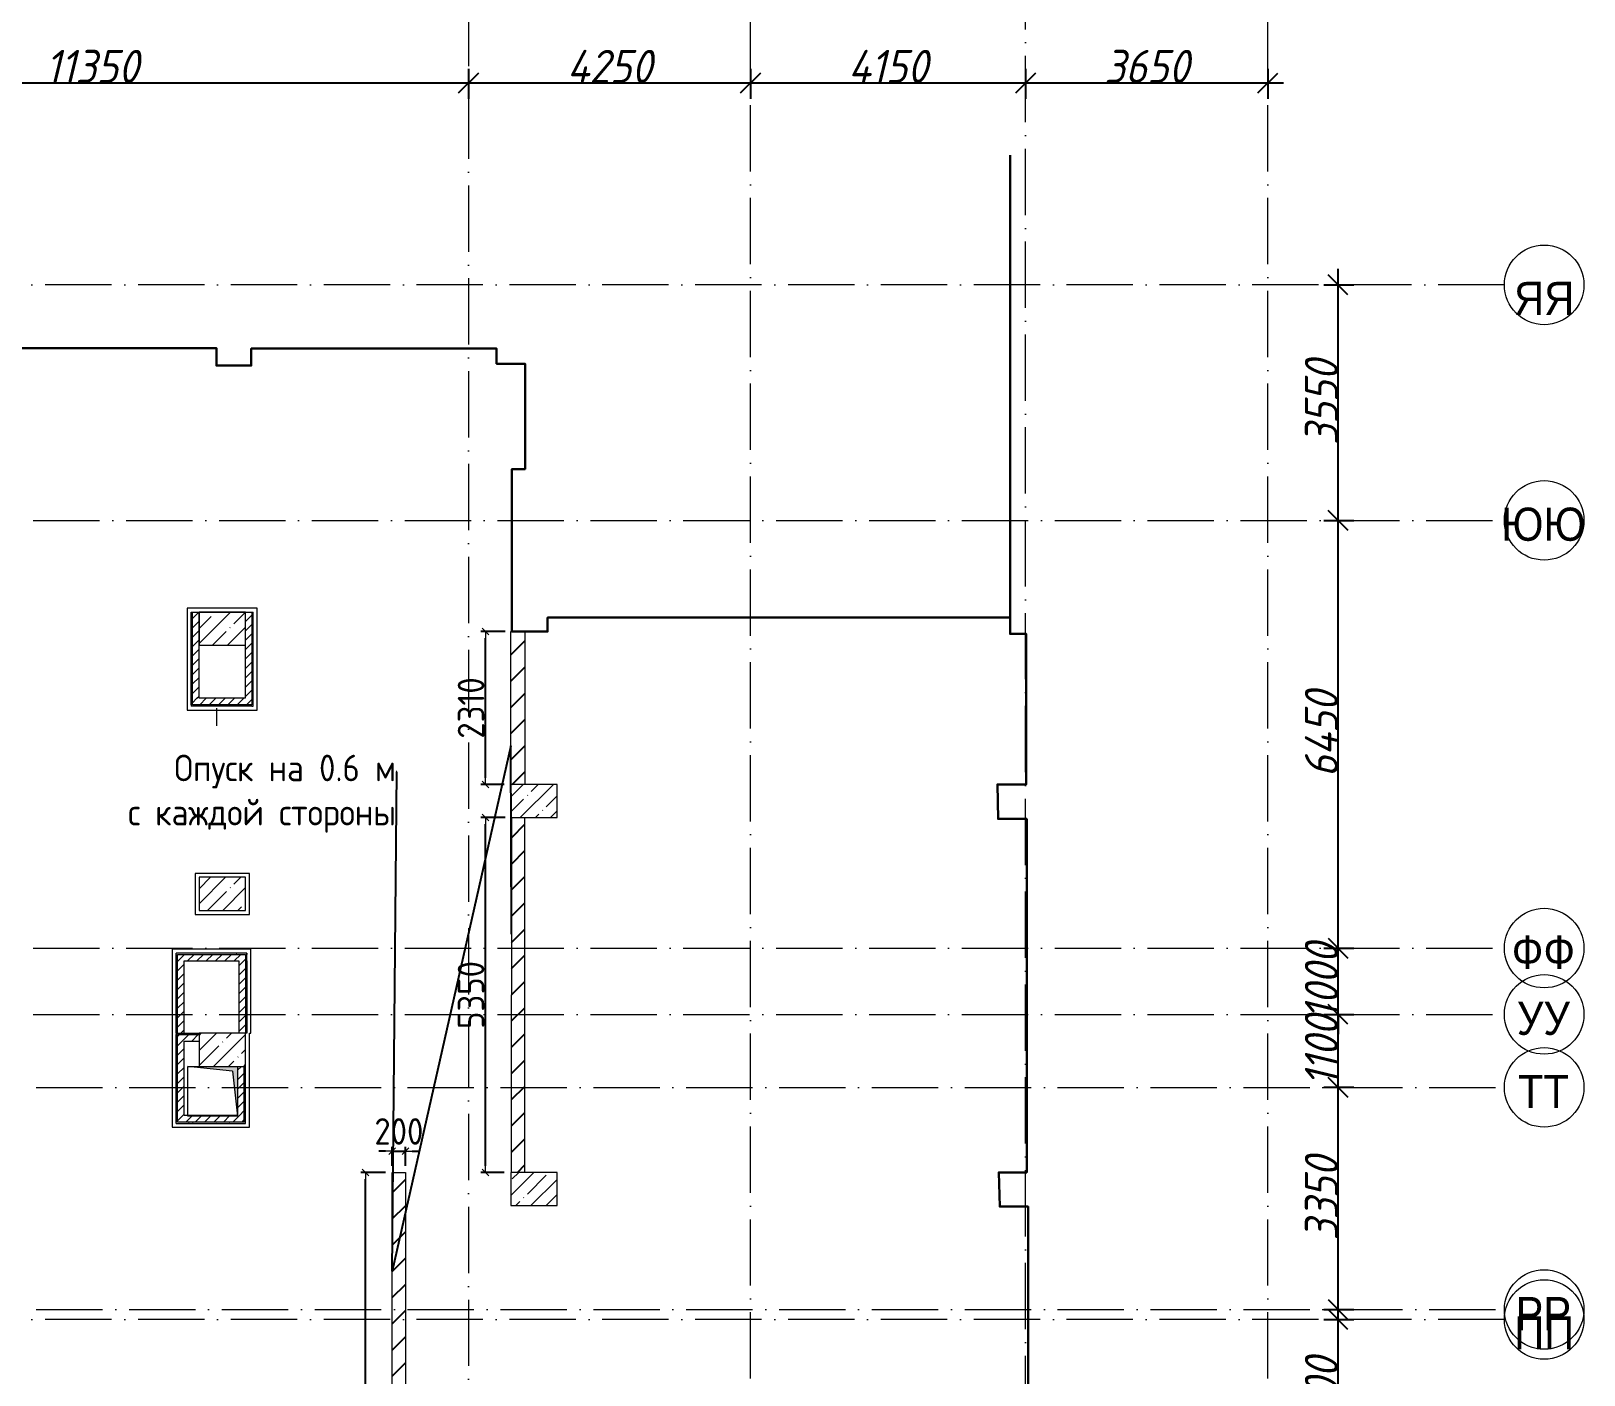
# Model space of a CAD drawing. Header units: millimetres. Extents: x 209 to 1046824, y -248937 to 510758.
# Drawn here: x 94853 to 118267, y -35607 to -15343 of the extents above; entities that cross this region are included whole.
import ezdxf
from ezdxf import colors
from ezdxf.entities.mleader import LeaderData, LeaderLine
from ezdxf.math import Vec2, Vec3

# ---------------------------------------------------------------- set-up
doc = ezdxf.new("R2010")
doc.units = ezdxf.units.MM
doc.linetypes.add('50_200_ШТРИХ_1Т_ш5_п1_п1_', pattern=[1400, 1000, -200, 0, -200])
for name, color, linetype, lineweight in [('A-ANNO-DIMS', 7, 'Continuous', 9), ('A-WALL', 7, 'Continuous', 5), ('A-WALL-FNSH-1', 7, 'Continuous', 5), ('A-WALL-IDEN', 7, 'Continuous', 9), ('I-WALL', 7, 'Continuous', 5), ('S-COLS', 7, 'Continuous', 9), ('S-COLS-1', 7, 'Continuous', 5), ('Размеры', 7, 'Continuous', 15)]:
    doc.layers.add(name, color=color, linetype=linetype, lineweight=lineweight)
for name, color, linetype, lineweight, true_color in [('I-WALL-15', 7, 'Continuous', 5, 0x787878), ('M-EQPM-1', 7, 'Continuous', 9, 0xaaaaaa), ('M-EQPM-2', 7, 'Continuous', 9, 0xe2e2e2), ('Оси-1', 7, 'Continuous', 20, 0xaaaaaa), ('Оси-2', 7, 'Continuous', 9, 0xaaaaaa), ('Оси-3', 7, '50_200_ШТРИХ_1Т_ш5_п1_п1_', 9, 0xaaaaaa)]:
    doc.layers.add(name, color=color, linetype=linetype, lineweight=lineweight, true_color=true_color)
doc.styles.add('Arial', font='arial.ttf', dxfattribs={"width": 0.9, "height": 500})
doc.styles.add('ISOCPEUR_I_1', font='isocpeui.ttf', dxfattribs={"width": 0.9, "height": 500})
doc.styles.add('СПДС', font='isocpeur.ttf', dxfattribs={"width": 0.9})
doc.dimstyles.new('ISO-2_5_0_9К_БОЛЬШОЙ', dxfattribs={"dimscale": 304.8, "dimtxt": 497.990588, "dimasz": 0.984252, "dimexe": 0.787402, "dimexo": 0, "dimgap": 0, "dimtad": 1, "dimdec": 0, "dimzin": 0, "dimdsep": 46, "dimtxsty": 'ISOCPEUR_I_1', "dimblk1": 'OBLIQUE', "dimblk2": 'OBLIQUE', "dimsah": 1, "dimcen": 0.09, "dimdle": 0.787402, "dimazin": 0, "dimtfac": 1, "dimtdec": 4, "dimtix": 1, "dimtmove": 0, "dimatfit": 3, "dimfxl": 1, "dimtvp": 1, "dimtolj": 1, "dimtzin": 0, "dimarcsym": 2})
doc.dimstyles.new('Размера А3', dxfattribs={"dimtxt": 200, "dimasz": 100, "dimexe": 70, "dimexo": 100, "dimgap": 20, "dimtad": 1, "dimdec": 0, "dimrnd": 10, "dimzin": 0, "dimdsep": 46, "dimtxsty": 'СПДС', "dimblk": 'ARROWHEAD_6', "dimcen": 1, "dimclrd": 256, "dimclre": 256, "dimclrt": 256, "dimazin": 0, "dimtfac": 1, "dimtdec": 0, "dimtmove": 2, "dimatfit": 3, "dimfxl": 1, "dimtolj": 1, "dimtzin": 0, "dimarcsym": 0})
pattern_1 = [(0, (8836.53, -106284.38), (406.4, 101.6), [6.706, -298.094, 6.706, -298.094, -1625.6]), (0, (8836.53, -106284.38), (406.4, 101.6), [-609.6, 6.706, -602.894, 6.706, -298.094, -711.2]), (0, (8836.53, -106284.38), (406.4, 101.6), [-1524, 6.706, -196.494, 6.706, -501.294]), (120, (8988.93, -106233.58), (-291.18818, 301.15272), [6.706, -298.094, 6.706, -298.094, -1625.6]), (120, (8988.93, -106233.58), (-291.18818, 301.15272), [-609.6, 6.706, -602.894, 6.706, -298.094, -711.2]), (120, (8988.93, -106233.58), (-291.18818, 301.15272), [-1524, 6.706, -196.494, 6.706, -501.294]), (240, (9039.73, -106030.38), (-115.21182, -402.75272), [6.706, -298.094, 6.706, -298.094, -1625.6]), (240, (9039.73, -106030.38), (-115.21182, -402.75272), [-609.6, 6.706, -602.894, 6.706, -298.094, -711.2]), (240, (9039.73, -106030.38), (-115.21182, -402.75272), [-1524, 6.706, -196.494, 6.706, -501.294])]
pattern_2 = [(45, (8836.53, -106284.38), (-70.71068, 70.71068), [])]

# ---------------------------------------------------------------- blocks, each defined once
blk = doc.blocks.new('BSC_Колонна _Прямоугольная - 500х700-V306-АИ_План этажа_Стены_2')
at = {"layer": 'S-COLS-1'}
h = blk.add_hatch(dxfattribs=at)
h.set_pattern_fill('FP_175', color=256, style=0, pattern_type=2)
h.set_pattern_definition([(315, (-73481.04, 93600), (228.0985, 228.0985), []), (315, (-73481.04, 93371.9), (228.0985, 228.0985), [403.225, -80.645, 6.706, -73.939])])
h.paths.add_polyline_path([(-250, 350), (-250, -350), (250, -350), (250, 350)])
for p, q in [((250, 350), (-250, 350)), ((-250, 350), (-250, -350)), ((250, -350), (250, 350)), ((-250, -350), (250, -350))]:
    blk.add_line(p, q, dxfattribs=at)
blk = doc.blocks.new('BSC_Колонна _Прямоугольная - 500х700-V309-АИ_План этажа_Стены_2')
at = {"layer": 'S-COLS-1'}
h = blk.add_hatch(dxfattribs=at)
h.set_pattern_fill('FP_178', color=256, style=0, pattern_type=2)
h.set_pattern_definition([(315, (-79331.04, 93600), (228.0985, 228.0985), []), (315, (-79331.04, 93371.9), (228.0985, 228.0985), [403.225, -80.645, 6.706, -73.939])])
h.paths.add_polyline_path([(-250, 350), (-250, -350), (250, -350), (250, 350)])
for p, q in [((250, 350), (-250, 350)), ((-250, 350), (-250, -350)), ((250, -350), (250, 350)), ((-250, -350), (250, -350))]:
    blk.add_line(p, q, dxfattribs=at)
blk = doc.blocks.new('BSC_Колонна _Прямоугольная - 500х700-V362-АИ_План этажа_Стены_2')
at = {"layer": 'S-COLS-1'}
h = blk.add_hatch(dxfattribs=at)
h.set_pattern_fill('FP_221', color=256, style=0, pattern_type=2)
h.set_pattern_definition([(315, (-75580.7, 88900), (228.0985, 228.0985), []), (315, (-75580.7, 88671.9), (228.0985, 228.0985), [403.225, -80.645, 6.706, -73.939])])
h.paths.add_polyline_path([(-250, 350), (-250, -350), (250, -350), (250, 350)])
for p, q in [((250, 350), (-250, 350)), ((250, -350), (250, 350)), ((-250, -230), (-250, -350)), ((-250, -350), (250, -350))]:
    blk.add_line(p, q, dxfattribs=at)
blk = doc.blocks.new('BSC_Колонна _Прямоугольная - 500х700-V363-АИ_План этажа_Стены_2')
at = {"layer": 'S-COLS-1'}
h = blk.add_hatch(dxfattribs=at)
h.set_pattern_fill('FP_222', color=256, style=0, pattern_type=2)
h.set_pattern_definition([(315, (-77930.7, 88900), (228.0985, 228.0985), []), (315, (-77930.7, 88671.9), (228.0985, 228.0985), [403.225, -80.645, 6.706, -73.939])])
h.paths.add_polyline_path([(-250, 350), (-250, -350), (250, -350), (250, 350)])
for p, q in [((250, 350), (-250, 350)), ((-250, 350), (-250, -350)), ((250, -350), (250, 350)), ((-250, -350), (250, -350))]:
    blk.add_line(p, q, dxfattribs=at)
blk = doc.blocks.new('Канал вертикальный прямоугольный - Шахта - значок проема-24087406-АИ_План этажа_Стены_2')
at = {"layer": 'M-EQPM-2'}
blk.add_hatch(color=256, dxfattribs=at).paths.add_polyline_path([(375, 375), (-375, 375), (-375, -375), (-300, 300)])
at = {"layer": 'M-EQPM-1'}
for p, q in [((-375, -375), (-375, 375)), ((-375, 375), (375, 375)), ((-300, 300), (-375, -375)), ((-300, 300), (375, 375)), ((375, 375), (375, -375)), ((375, -375), (-375, -375))]:
    blk.add_line(p, q, dxfattribs=at)
blk = doc.blocks.new('Ось сетки - Круг_Ø6_00__ISO-2_5_0_9K_-17386508-АИ_План этажа_Стены_3')
at = {"layer": 'Оси-1'}
blk.add_circle((0, 0), 3, dxfattribs=at)
blk = doc.blocks.new('_Oblique')
at = {"color": 0, "linetype": 'ByBlock', "lineweight": -2}
blk.add_line((-0.5, -0.5), (0.5, 0.5), dxfattribs=at)
blk = doc.blocks.new('*D2259')
at = {"layer": 'A-ANNO-DIMS', "color": 0, "lineweight": -2, "transparency": 16777216}
for p, q in [((45551, 102266), (45551, 105146)), ((45339, 104906), (45791, 104906)), ((45339, 102506), (45791, 102506))]:
    blk.add_line(p, q, dxfattribs=at)
at = {"layer": 'Defpoints', "color": 0, "transparency": 16777216}
for p in [(45339, 104906), (45551, 104906), (45339, 102506)]:
    blk.add_point(p, dxfattribs=at)
at = {"layer": 'A-ANNO-DIMS', "color": 0, "lineweight": -2, "transparency": 16777216, "xscale": 300, "yscale": 300, "zscale": 300}
for p, rotation in [((45551, 104906), 90), ((45551, 102506), 270)]:
    blk.add_blockref('_Oblique', p, dxfattribs=dict(at, rotation=rotation))
at = {"layer": 'A-ANNO-DIMS', "color": 0, "transparency": 16777216, "insert": (45301, 103706), "char_height": 500, "width": 1562.92, "attachment_point": 5, "rotation": 90, "style": 'ISOCPEUR_I_1'}
blk.add_mtext('\\A1;2400', dxfattribs=at)
blk = doc.blocks.new('*D2260')
at = {"layer": 'A-ANNO-DIMS', "color": 0, "lineweight": -2, "transparency": 16777216}
for p, q in [((45551, 104816), (45551, 108646)), ((45339, 108406), (45791, 108406)), ((45339, 105056), (45791, 105056))]:
    blk.add_line(p, q, dxfattribs=at)
at = {"layer": 'Defpoints', "color": 0, "transparency": 16777216}
for p in [(45339, 108406), (45551, 108406), (45339, 105056)]:
    blk.add_point(p, dxfattribs=at)
at = {"layer": 'A-ANNO-DIMS', "color": 0, "lineweight": -2, "transparency": 16777216, "xscale": 300, "yscale": 300, "zscale": 300}
for p, rotation in [((45551, 108406), 90), ((45551, 105056), 270)]:
    blk.add_blockref('_Oblique', p, dxfattribs=dict(at, rotation=rotation))
at = {"layer": 'A-ANNO-DIMS', "color": 0, "transparency": 16777216, "insert": (45301, 106731), "char_height": 500, "width": 1516.96, "attachment_point": 5, "rotation": 90, "style": 'ISOCPEUR_I_1'}
blk.add_mtext('\\A1;3350', dxfattribs=at)
blk = doc.blocks.new('*D2261')
at = {"layer": 'A-ANNO-DIMS', "color": 0, "lineweight": -2, "transparency": 16777216}
for p, q in [((45551, 108166), (45551, 109746)), ((45339, 109506), (45791, 109506)), ((45339, 108406), (45791, 108406))]:
    blk.add_line(p, q, dxfattribs=at)
at = {"layer": 'Defpoints', "color": 0, "transparency": 16777216}
for p in [(45339, 109506), (45551, 109506), (45339, 108406)]:
    blk.add_point(p, dxfattribs=at)
at = {"layer": 'A-ANNO-DIMS', "color": 0, "lineweight": -2, "transparency": 16777216, "xscale": 300, "yscale": 300, "zscale": 300}
for p, rotation in [((45551, 109506), 90), ((45551, 108406), 270)]:
    blk.add_blockref('_Oblique', p, dxfattribs=dict(at, rotation=rotation))
at = {"layer": 'A-ANNO-DIMS', "color": 0, "transparency": 16777216, "insert": (45301, 108956), "char_height": 500, "width": 1287.11, "attachment_point": 5, "rotation": 90, "style": 'ISOCPEUR_I_1'}
blk.add_mtext('\\A1;1100', dxfattribs=at)
blk = doc.blocks.new('*D2262')
at = {"layer": 'A-ANNO-DIMS', "color": 0, "lineweight": -2, "transparency": 16777216}
for p, q in [((45551, 110506), (45551, 110806)), ((45339, 110506), (45791, 110506)), ((45551, 109506), (45551, 110506)), ((45339, 109506), (45791, 109506)), ((45551, 109506), (45551, 109206))]:
    blk.add_line(p, q, dxfattribs=at)
at = {"layer": 'Defpoints', "color": 0, "transparency": 16777216}
for p in [(45339, 110506), (45551, 110506), (45339, 109506)]:
    blk.add_point(p, dxfattribs=at)
at = {"layer": 'A-ANNO-DIMS', "color": 0, "lineweight": -2, "transparency": 16777216, "xscale": 300, "yscale": 300, "zscale": 300}
for p, rotation in [((45551, 110506), 270), ((45551, 109506), 90)]:
    blk.add_blockref('_Oblique', p, dxfattribs=dict(at, rotation=rotation))
at = {"layer": 'A-ANNO-DIMS', "color": 0, "transparency": 16777216, "insert": (45301, 110006), "char_height": 500, "width": 1402.04, "attachment_point": 5, "rotation": 90, "style": 'ISOCPEUR_I_1'}
blk.add_mtext('\\A1;1000', dxfattribs=at)
blk = doc.blocks.new('*D2263')
at = {"layer": 'A-ANNO-DIMS', "color": 0, "lineweight": -2, "transparency": 16777216}
for p, q in [((45551, 110266), (45551, 117195)), ((45339, 116955), (45791, 116955)), ((45339, 110506), (45791, 110506))]:
    blk.add_line(p, q, dxfattribs=at)
at = {"layer": 'Defpoints', "color": 0, "transparency": 16777216}
for p in [(45339, 116955), (45551, 116955), (45339, 110506)]:
    blk.add_point(p, dxfattribs=at)
at = {"layer": 'A-ANNO-DIMS', "color": 0, "lineweight": -2, "transparency": 16777216, "xscale": 300, "yscale": 300, "zscale": 300}
for p, rotation in [((45551, 116955), 90), ((45551, 110506), 270)]:
    blk.add_blockref('_Oblique', p, dxfattribs=dict(at, rotation=rotation))
at = {"layer": 'A-ANNO-DIMS', "color": 0, "transparency": 16777216, "insert": (45301, 113731), "char_height": 500, "width": 1562.92, "attachment_point": 5, "rotation": 90, "style": 'ISOCPEUR_I_1'}
blk.add_mtext('\\A1;6450', dxfattribs=at)
blk = doc.blocks.new('*D2264')
at = {"layer": 'A-ANNO-DIMS', "color": 0, "lineweight": -2, "transparency": 16777216}
for p, q in [((45551, 116715), (45551, 120746)), ((45339, 120506), (45791, 120506)), ((45339, 116955), (45791, 116955))]:
    blk.add_line(p, q, dxfattribs=at)
at = {"layer": 'Defpoints', "color": 0, "transparency": 16777216}
for p in [(45339, 120506), (45551, 120506), (45339, 116955)]:
    blk.add_point(p, dxfattribs=at)
at = {"layer": 'A-ANNO-DIMS', "color": 0, "lineweight": -2, "transparency": 16777216, "xscale": 300, "yscale": 300, "zscale": 300}
for p, rotation in [((45551, 120506), 90), ((45551, 116955), 270)]:
    blk.add_blockref('_Oblique', p, dxfattribs=dict(at, rotation=rotation))
at = {"layer": 'A-ANNO-DIMS', "color": 0, "transparency": 16777216, "insert": (45301, 118731), "char_height": 500, "width": 1516.96, "attachment_point": 5, "rotation": 90, "style": 'ISOCPEUR_I_1'}
blk.add_mtext('\\A1;3550', dxfattribs=at)
blk = doc.blocks.new('*D2266')
at = {"layer": 'A-ANNO-DIMS', "color": 0, "lineweight": -2, "transparency": 16777216}
for p, q in [((21091, 123762), (21091, 123310)), ((32441, 123762), (32441, 123310)), ((20851, 123550), (32681, 123550))]:
    blk.add_line(p, q, dxfattribs=at)
at = {"layer": 'Defpoints', "color": 0, "transparency": 16777216}
for p in [(21091, 123762), (32441, 123762), (32441, 123550)]:
    blk.add_point(p, dxfattribs=at)
at = {"layer": 'A-ANNO-DIMS', "color": 0, "lineweight": -2, "transparency": 16777216, "xscale": 300, "yscale": 300, "zscale": 300, "rotation": 180}
blk.add_blockref('_Oblique', (21091, 123550), dxfattribs=at)
at = {"layer": 'A-ANNO-DIMS', "color": 0, "lineweight": -2, "transparency": 16777216, "xscale": 300, "yscale": 300, "zscale": 300}
blk.add_blockref('_Oblique', (32441, 123550), dxfattribs=at)
at = {"layer": 'A-ANNO-DIMS', "color": 0, "transparency": 16777216, "insert": (26766, 123800), "char_height": 500, "width": 1666.35, "attachment_point": 5, "style": 'ISOCPEUR_I_1'}
blk.add_mtext('\\A1;11350', dxfattribs=at)
blk = doc.blocks.new('*D2267')
at = {"layer": 'A-ANNO-DIMS', "color": 0, "lineweight": -2, "transparency": 16777216}
for p, q in [((32441, 123762), (32441, 123310)), ((36691, 123762), (36691, 123310)), ((32201, 123550), (36931, 123550))]:
    blk.add_line(p, q, dxfattribs=at)
at = {"layer": 'Defpoints', "color": 0, "transparency": 16777216}
for p in [(32441, 123762), (36691, 123762), (36691, 123550)]:
    blk.add_point(p, dxfattribs=at)
at = {"layer": 'A-ANNO-DIMS', "color": 0, "lineweight": -2, "transparency": 16777216, "xscale": 300, "yscale": 300, "zscale": 300, "rotation": 180}
blk.add_blockref('_Oblique', (32441, 123550), dxfattribs=at)
at = {"layer": 'A-ANNO-DIMS', "color": 0, "lineweight": -2, "transparency": 16777216, "xscale": 300, "yscale": 300, "zscale": 300}
blk.add_blockref('_Oblique', (36691, 123550), dxfattribs=at)
at = {"layer": 'A-ANNO-DIMS', "color": 0, "transparency": 16777216, "insert": (34566, 123800), "char_height": 500, "width": 1562.92, "attachment_point": 5, "style": 'ISOCPEUR_I_1'}
blk.add_mtext('\\A1;4250', dxfattribs=at)
blk = doc.blocks.new('*D2268')
at = {"layer": 'A-ANNO-DIMS', "color": 0, "lineweight": -2, "transparency": 16777216}
for p, q in [((36691, 123762), (36691, 123310)), ((40841, 123762), (40841, 123310)), ((36451, 123550), (41081, 123550))]:
    blk.add_line(p, q, dxfattribs=at)
at = {"layer": 'Defpoints', "color": 0, "transparency": 16777216}
for p in [(36691, 123762), (40841, 123762), (40841, 123550)]:
    blk.add_point(p, dxfattribs=at)
at = {"layer": 'A-ANNO-DIMS', "color": 0, "lineweight": -2, "transparency": 16777216, "xscale": 300, "yscale": 300, "zscale": 300, "rotation": 180}
blk.add_blockref('_Oblique', (36691, 123550), dxfattribs=at)
at = {"layer": 'A-ANNO-DIMS', "color": 0, "lineweight": -2, "transparency": 16777216, "xscale": 300, "yscale": 300, "zscale": 300}
blk.add_blockref('_Oblique', (40841, 123550), dxfattribs=at)
at = {"layer": 'A-ANNO-DIMS', "color": 0, "transparency": 16777216, "insert": (38766, 123800), "char_height": 500, "width": 1448, "attachment_point": 5, "style": 'ISOCPEUR_I_1'}
blk.add_mtext('\\A1;4150', dxfattribs=at)
blk = doc.blocks.new('*D2269')
at = {"layer": 'A-ANNO-DIMS', "color": 0, "lineweight": -2, "transparency": 16777216}
for p, q in [((40841, 123762), (40841, 123310)), ((44491, 123762), (44491, 123310)), ((40601, 123550), (44731, 123550))]:
    blk.add_line(p, q, dxfattribs=at)
at = {"layer": 'Defpoints', "color": 0, "transparency": 16777216}
for p in [(40841, 123762), (44491, 123762), (44491, 123550)]:
    blk.add_point(p, dxfattribs=at)
at = {"layer": 'A-ANNO-DIMS', "color": 0, "lineweight": -2, "transparency": 16777216, "xscale": 300, "yscale": 300, "zscale": 300, "rotation": 180}
blk.add_blockref('_Oblique', (40841, 123550), dxfattribs=at)
at = {"layer": 'A-ANNO-DIMS', "color": 0, "lineweight": -2, "transparency": 16777216, "xscale": 300, "yscale": 300, "zscale": 300}
blk.add_blockref('_Oblique', (44491, 123550), dxfattribs=at)
at = {"layer": 'A-ANNO-DIMS', "color": 0, "transparency": 16777216, "insert": (42666, 123800), "char_height": 500, "width": 1516.96, "attachment_point": 5, "style": 'ISOCPEUR_I_1'}
blk.add_mtext('\\A1;3650', dxfattribs=at)
blk = doc.blocks.new('ARROWHEAD_6')
at = {"color": 0, "linetype": 'Continuous'}
for p, q in [((0, 0), (-1, 0)), ((-0.5, -0.5), (0.5, 0.5))]:
    blk.add_line(p, q, dxfattribs=at)
blk = doc.blocks.new('*D2274')
at = {"layer": 'Defpoints', "color": 0, "lineweight": 30, "transparency": 16777216}
for p in [(99897, -32553), (100299, -32553), (100299, -42153)]:
    blk.add_point(p, dxfattribs=at)
at = {"layer": 'Размеры', "lineweight": -2, "transparency": 16777216}
for p, q in [((100199, -32553), (99827, -32553)), ((99897, -42053), (99897, -32653)), ((100199, -42153), (99827, -42153))]:
    blk.add_line(p, q, dxfattribs=at)
at = {"layer": 'Размеры', "lineweight": -2, "transparency": 16777216, "xscale": 100, "yscale": 100, "zscale": 100}
for p, rotation in [((99897, -32553), 90), ((99897, -42153), 270)]:
    blk.add_blockref('ARROWHEAD_6', p, dxfattribs=dict(at, rotation=rotation))
at = {"layer": 'Размеры', "transparency": 16777216, "insert": (99677, -37353), "char_height": 400, "attachment_point": 5, "rotation": 90, "style": 'СПДС'}
blk.add_mtext('\\A1;9600', dxfattribs=at)
blk = doc.blocks.new('*D2275')
at = {"layer": 'Defpoints', "color": 0, "lineweight": 30, "transparency": 16777216}
for p in [(101707, -27203), (102100, -27203), (102087, -32553)]:
    blk.add_point(p, dxfattribs=at)
at = {"layer": 'Размеры', "lineweight": -2, "transparency": 16777216}
for p, q in [((102000, -27203), (101637, -27203)), ((101707, -32453), (101707, -27303)), ((101987, -32553), (101637, -32553))]:
    blk.add_line(p, q, dxfattribs=at)
at = {"layer": 'Размеры', "lineweight": -2, "transparency": 16777216, "xscale": 100, "yscale": 100, "zscale": 100}
for p, rotation in [((101707, -27203), 90), ((101707, -32553), 270)]:
    blk.add_blockref('ARROWHEAD_6', p, dxfattribs=dict(at, rotation=rotation))
at = {"layer": 'Размеры', "transparency": 16777216, "insert": (101487, -29878), "char_height": 400, "attachment_point": 5, "rotation": 90, "style": 'СПДС'}
blk.add_mtext('\\A1;5350', dxfattribs=at)
blk = doc.blocks.new('*D2276')
at = {"layer": 'Defpoints', "color": 0, "lineweight": 30, "transparency": 16777216}
for p in [(101707, -24397), (102102, -24397), (102087, -26703)]:
    blk.add_point(p, dxfattribs=at)
at = {"layer": 'Размеры', "lineweight": -2, "transparency": 16777216}
for p, q in [((102002, -24397), (101637, -24397)), ((101707, -26603), (101707, -24497)), ((101987, -26703), (101637, -26703))]:
    blk.add_line(p, q, dxfattribs=at)
at = {"layer": 'Размеры', "lineweight": -2, "transparency": 16777216, "xscale": 100, "yscale": 100, "zscale": 100}
for p, rotation in [((101707, -24397), 90), ((101707, -26703), 270)]:
    blk.add_blockref('ARROWHEAD_6', p, dxfattribs=dict(at, rotation=rotation))
at = {"layer": 'Размеры', "transparency": 16777216, "insert": (101487, -25550), "char_height": 400, "attachment_point": 5, "rotation": 90, "style": 'СПДС'}
blk.add_mtext('\\A1;2310', dxfattribs=at)
blk = doc.blocks.new('*D2277')
at = {"layer": 'Defpoints', "color": 0, "lineweight": 30, "transparency": 16777216}
for p in [(100499, -32235), (100299, -32553), (100499, -32553)]:
    blk.add_point(p, dxfattribs=at)
at = {"layer": 'Размеры', "lineweight": -2, "transparency": 16777216}
for p, q in [((100199, -32235), (100099, -32235)), ((100299, -32453), (100299, -32165)), ((100299, -32235), (100499, -32235)), ((100499, -32453), (100499, -32165)), ((100599, -32235), (100699, -32235))]:
    blk.add_line(p, q, dxfattribs=at)
at = {"layer": 'Размеры', "lineweight": -2, "transparency": 16777216, "xscale": 100, "yscale": 100, "zscale": 100}
blk.add_blockref('ARROWHEAD_6', (100299, -32235), dxfattribs=at)
at = {"layer": 'Размеры', "lineweight": -2, "transparency": 16777216, "xscale": 100, "yscale": 100, "zscale": 100, "rotation": 180}
blk.add_blockref('ARROWHEAD_6', (100499, -32235), dxfattribs=at)
at = {"layer": 'Размеры', "transparency": 16777216, "insert": (100399, -31935), "char_height": 400, "attachment_point": 5, "style": 'СПДС'}
blk.add_mtext('\\A1;200', dxfattribs=at)
blk = doc.blocks.new('osi')
at = {"layer": 'Оси-3'}
for p, q in [((32440.8, 126205.7), (32440.8, 83013.9)), ((36690.8, 83013.9), (36690.8, 126205.7)), ((40840.8, 82355.8), (40840.8, 126205.7)), ((44490.8, 83013.9), (44490.8, 126205.7)), ((48058.7, 120505.8), (6276.8, 120505.8)), ((6276.8, 116955.5), (48058.7, 116955.5)), ((6276.8, 110505.8), (48058.7, 110505.8)), ((6276.8, 109505.8), (48058.7, 109505.8)), ((25922, 108405.8), (48058.7, 108405.8)), ((48058.7, 104905.8), (6276.8, 104905.8)), ((25922, 105055.8), (48058.7, 105055.8))]:
    blk.add_line(p, q, dxfattribs=at)
at = {"layer": 'Оси-1', "xscale": 199.9999999999999, "yscale": 199.9999999999999, "zscale": 199.9999999999999}
for p, rotation in [((48658.7, 120505.8), 89.9999999999998), ((48658.7, 116955.5), 269.9999999999995), ((48658.7, 110505.8), 269.9999999999995), ((48658.7, 109505.8), 269.9999999999995), ((48658.7, 108405.8), 269.9999999999995), ((48658.7, 105055.8), 269.9999999999995), ((48658.7, 104905.8), 89.99999999999982)]:
    blk.add_blockref('Ось сетки - Круг_Ø6_00__ISO-2_5_0_9K_-17386508-АИ_План этажа_Стены_3', p, dxfattribs=dict(at, rotation=rotation))
at = {"layer": 'Оси-2', "char_height": 500, "attachment_point": 5, "line_spacing_factor": 0.936439, "style": 'Arial'}
for s, insert, width in [('\\pxqc,t4.572,9.144,13.716,18.288,22.86,27.432,32.004,36.576,41.148,45.72,50.292,54.864,59.436,64.008,68.58,73.152,77.724,82.296,86.868,91.44,96.012,100.584,105.156,109.728,114.3,118.872,123.444,128.016,132.588,137.16,141.732,146.304;{ЯЯ}', (48658.5, 120302.9), 916.2), ('\\pxqc,t4.572,9.144,13.716,18.288,22.86,27.432,32.004,36.576,41.148,45.72,50.292,54.864,59.436,64.008,68.58,73.152,77.724,82.296,86.868,91.44,96.012,100.584,105.156,109.728,114.3,118.872,123.444,128.016,132.588,137.16,141.732,146.304;{ЮЮ}', (48648.2, 116893.7), 1297.8), ('\\pxqc,t4.572,9.144,13.716,18.288,22.86,27.432,32.004,36.576,41.148,45.72,50.292,54.864,59.436,64.008,68.58,73.152,77.724,82.296,86.868,91.44,96.012,100.584,105.156,109.728,114.3,118.872,123.444,128.016,132.588,137.16,141.732,146.304;{ФФ}', (48647.3, 110444), 964.8), ('\\pxqc,t4.572,9.144,13.716,18.288,22.86,27.432,32.004,36.576,41.148,45.72,50.292,54.864,59.436,64.008,68.58,73.152,77.724,82.296,86.868,91.44,96.012,100.584,105.156,109.728,114.3,118.872,123.444,128.016,132.588,137.16,141.732,146.304;{УУ}', (48647.3, 109444), 822.6), ('\\pxqc,t4.572,9.144,13.716,18.288,22.86,27.432,32.004,36.576,41.148,45.72,50.292,54.864,59.436,64.008,68.58,73.152,77.724,82.296,86.868,91.44,96.012,100.584,105.156,109.728,114.3,118.872,123.444,128.016,132.588,137.16,141.732,146.304;{ТТ}', (48648.2, 108344), 797.4), ('\\pxqc,t4.572,9.144,13.716,18.288,22.86,27.432,32.004,36.576,41.148,45.72,50.292,54.864,59.436,64.008,68.58,73.152,77.724,82.296,86.868,91.44,96.012,100.584,105.156,109.728,114.3,118.872,123.444,128.016,132.588,137.16,141.732,146.304;{РР}', (48647.3, 104994), 846), ('\\pxqc,t4.572,9.144,13.716,18.288,22.86,27.432,32.004,36.576,41.148,45.72,50.292,54.864,59.436,64.008,68.58,73.152,77.724,82.296,86.868,91.44,96.012,100.584,105.156,109.728,114.3,118.872,123.444,128.016,132.588,137.16,141.732,146.304;{ПП}', (48658.5, 104702.9), 916.2)]:
    blk.add_mtext(s, dxfattribs=dict(at, insert=insert, width=width))
at = {"layer": 'A-ANNO-DIMS'}
for base, p1, p2, override, picture, middle in [((32440.8, 123550.1), (21090.8, 123762.2), (32440.8, 123762.2), {"dimpost": '<>', "dimfxl": 11350}, '*D2266', (26765.8, 123800.1)), ((36690.8, 123550.1), (32440.8, 123762.2), (36690.8, 123762.2), {"dimpost": '<>', "dimfxl": 4250}, '*D2267', (34565.8, 123800.1)), ((40840.8, 123550.1), (36690.8, 123762.2), (40840.8, 123762.2), {"dimpost": '<>', "dimfxl": 4150}, '*D2268', (38765.8, 123800.1)), ((44490.8, 123550.1), (40840.8, 123762.2), (44490.8, 123762.2), {"dimpost": '<>', "dimfxl": 3650}, '*D2269', (42665.8, 123800.1))]:
    dim = blk.add_linear_dim(base=base, p1=p1, p2=p2, dimstyle='ISO-2_5_0_9К_БОЛЬШОЙ', override=override, dxfattribs=at)
    dim.commit()
    dim.dimension.update_dxf_attribs({"geometry": picture, "text_midpoint": middle})
for base, p1, p2, override, picture, middle in [((45551.2, 120505.8), (45339.1, 116955.5), (45339.1, 120505.8), {"dimpost": '<>', "dimfxl": 3550.347485}, '*D2264', (45301.2, 118730.6)), ((45551.2, 116955.5), (45339.1, 110505.8), (45339.1, 116955.5), {"dimpost": '<>', "dimfxl": 6449.652515}, '*D2263', (45301.2, 113730.6)), ((45551.2, 110505.8), (45339.1, 109505.8), (45339.1, 110505.8), {"dimpost": '<>', "dimfxl": 1000}, '*D2262', (45301.2, 110005.8)), ((45551.2, 109505.8), (45339.1, 108405.8), (45339.1, 109505.8), {"dimpost": '<>', "dimfxl": 1100}, '*D2261', (45301.2, 108955.8)), ((45551.2, 108405.8), (45339.1, 105055.8), (45339.1, 108405.8), {"dimpost": '<>', "dimfxl": 3350}, '*D2260', (45301.2, 106730.8)), ((45551.2, 104905.8), (45339.1, 102505.8), (45339.1, 104905.8), {"dimpost": '<>', "dimfxl": 2400}, '*D2259', (45301.2, 103705.8))]:
    dim = blk.add_linear_dim(base=base, p1=p1, p2=p2, angle=90, dimstyle='ISO-2_5_0_9К_БОЛЬШОЙ', override=override, dxfattribs=at)
    dim.commit()
    dim.dimension.update_dxf_attribs({"geometry": picture, "text_midpoint": middle})

msp = doc.modelspace()

# ---------------------------------------------------------------- hatches: boundary and pattern name
h = msp.add_hatch()
h.set_pattern_fill('ANSI31', color=1, scale=88)
h.paths.add_polyline_path([(102302.5, -24397.4), (102086.5, -24397.4), (102086.5, -26703.3), (102302.5, -26703.3)])
h.paths.add_polyline_path([(102299.9, -27203.3), (102099.9, -27203.3), (102098.9, -32553.3), (102298.9, -32553.3)])
h.paths.add_polyline_path([(100498.8, -33052.6), (100498.8, -32552.6), (100298.8, -32552.6), (100298.8, -33052.6), (100298.8, -41951.4), (100298.8, -42152.6), (102084, -42152.6), (102084, -41951.4), (100498.8, -41951.4)])
h.paths.add_polyline_path([(102286.5, -42153.3), (102086.5, -42153.3), (102086.5, -44628.3), (102286.5, -44628.3)])
h.paths.add_polyline_path([(102286.5, -45153.3), (102086.5, -45153.3), (102086.5, -50496.3), (102286.5, -50496.3)])
at = {"layer": 'I-WALL'}
h = msp.add_hatch(dxfattribs=at)
h.set_pattern_fill('FP_4', color=256, style=0, pattern_type=2)
h.set_pattern_definition(pattern_2)
h.paths.add_polyline_path([(97386.5, -25403.7), (97386.5, -24103.7), (97286.5, -24103.7), (97286.5, -25403.7)])
h = msp.add_hatch(dxfattribs=at)
h.set_pattern_fill('FP_4', color=256, style=0, pattern_type=2)
h.set_pattern_definition(pattern_2)
h.paths.add_polyline_path([(98183.2, -25503.7), (98183.2, -24103.7), (98083.2, -24103.7), (98083.2, -25503.7)])
h = msp.add_hatch(dxfattribs=at)
h.set_pattern_fill('FP_4', color=256, style=0, pattern_type=2)
h.set_pattern_definition(pattern_2)
h.paths.add_polyline_path([(98083.2, -25503.7), (98083.2, -25403.7), (97286.5, -25403.7), (97286.5, -25503.7)])
h = msp.add_hatch(dxfattribs=at)
h.set_pattern_fill('FP_4', color=256, style=0, pattern_type=2)
h.set_pattern_definition(pattern_2)
h.paths.add_polyline_path([(97062.7, -30453.7), (97162.7, -30453.7), (97162.7, -29265.1), (97062.7, -29265.1), (97062.7, -30289.6)])
h = msp.add_hatch(dxfattribs=at)
h.set_pattern_fill('FP_4', color=256, style=0, pattern_type=2)
h.set_pattern_definition(pattern_2)
h.paths.add_polyline_path([(97986.5, -29365.1), (98086.5, -29365.1), (98086.5, -29265.1), (97162.7, -29265.1), (97162.7, -29365.1)])
h = msp.add_hatch(dxfattribs=at)
h.set_pattern_fill('FP_4', color=256, style=0, pattern_type=2)
h.set_pattern_definition(pattern_2)
h.paths.add_polyline_path([(98086.5, -30453.7), (98086.5, -29365.1), (97986.5, -29365.1), (97986.5, -30453.7)])
h = msp.add_hatch(dxfattribs=at)
h.set_pattern_fill('FP_4', color=256, style=0, pattern_type=2)
h.set_pattern_definition(pattern_2)
h.paths.add_polyline_path([(97386.5, -30573.7), (97386.5, -30473.7), (97062.7, -30473.7), (97062.7, -30573.7), (97162.7, -30573.7)])
h = msp.add_hatch(dxfattribs=at)
h.set_pattern_fill('FP_4', color=256, style=0, pattern_type=2)
h.set_pattern_definition(pattern_2)
h.paths.add_polyline_path([(97062.7, -31793.3), (97162.7, -31793.3), (97162.7, -30573.7), (97062.7, -30573.7), (97062.7, -31713.4)])
h = msp.add_hatch(dxfattribs=at)
h.set_pattern_fill('FP_4', color=256, style=0, pattern_type=2)
h.set_pattern_definition(pattern_2)
h.paths.add_polyline_path([(98066.5, -31693.3), (98066.5, -30953.7), (97966.5, -30953.7), (97966.5, -31693.3)])
h = msp.add_hatch(dxfattribs=at)
h.set_pattern_fill('FP_4', color=256, style=0, pattern_type=2)
h.set_pattern_definition(pattern_2)
h.paths.add_polyline_path([(98066.5, -31793.3), (98066.5, -31693.3), (97966.5, -31693.3), (97965.4, -31693.3), (97162.7, -31693.3), (97162.7, -31793.3)])
at = {"layer": 'I-WALL-15'}
h = msp.add_hatch(dxfattribs=at)
h.set_pattern_fill('FP_3', color=256, style=0, pattern_type=2)
h.set_pattern_definition(pattern_1)
h.paths.add_polyline_path([(97286.5, -25503.7), (97286.5, -24103.7), (97266.5, -24103.7), (97266.5, -25503.7)])
h = msp.add_hatch(dxfattribs=at)
h.set_pattern_fill('FP_3', color=256, style=0, pattern_type=2)
h.set_pattern_definition(pattern_1)
h.paths.add_polyline_path([(98203.2, -25523.7), (98203.2, -24103.7), (98183.2, -24103.7), (98183.2, -25523.7)])
h = msp.add_hatch(dxfattribs=at)
h.set_pattern_fill('FP_3', color=256, style=0, pattern_type=2)
h.set_pattern_definition(pattern_1)
h.paths.add_polyline_path([(97266.5, -25523.7), (98183.2, -25523.7), (98183.2, -25503.7), (97266.5, -25503.7)])
h = msp.add_hatch(dxfattribs=at)
h.set_pattern_fill('FP_3', color=256, style=0, pattern_type=2)
h.set_pattern_definition(pattern_1)
h.paths.add_polyline_path([(97062.7, -30453.7), (97062.7, -29245.1), (97042.7, -29245.1), (97042.7, -30453.7)])
h = msp.add_hatch(dxfattribs=at)
h.set_pattern_fill('FP_3', color=256, style=0, pattern_type=2)
h.set_pattern_definition(pattern_1)
h.paths.add_polyline_path([(98086.5, -29265.1), (98106.5, -29265.1), (98106.5, -29245.1), (97062.7, -29245.1), (97062.7, -29265.1), (97162.7, -29265.1)])
h = msp.add_hatch(dxfattribs=at)
h.set_pattern_fill('FP_3', color=256, style=0, pattern_type=2)
h.set_pattern_definition(pattern_1)
h.paths.add_polyline_path([(98106.5, -30453.7), (98106.5, -29265.1), (98086.5, -29265.1), (98086.5, -30453.7)])
h = msp.add_hatch(dxfattribs=at)
h.set_pattern_fill('FP_3', color=256, style=0, pattern_type=2)
h.set_pattern_definition(pattern_1)
h.paths.add_polyline_path([(97386.5, -30473.7), (97386.5, -30453.7), (97042.7, -30453.7), (97042.7, -30473.7), (97062.7, -30473.7)])
h = msp.add_hatch(dxfattribs=at)
h.set_pattern_fill('FP_3', color=256, style=0, pattern_type=2)
h.set_pattern_definition(pattern_1)
h.paths.add_polyline_path([(97062.7, -31813.3), (97062.7, -30473.7), (97042.7, -30473.7), (97042.7, -31813.3)])
h = msp.add_hatch(dxfattribs=at)
h.set_pattern_fill('FP_3', color=256, style=0, pattern_type=2)
h.set_pattern_definition(pattern_1)
h.paths.add_polyline_path([(98066.5, -31793.3), (98086.5, -31793.3), (98086.5, -30953.7), (98066.5, -30953.7), (98066.5, -31713.4)])
h = msp.add_hatch(dxfattribs=at)
h.set_pattern_fill('FP_3', color=256, style=0, pattern_type=2)
h.set_pattern_definition(pattern_1)
h.paths.add_polyline_path([(97062.7, -31813.3), (98086.5, -31813.3), (98086.5, -31793.3), (97062.7, -31793.3)])
at = {"layer": 'S-COLS-1'}
h = msp.add_hatch(dxfattribs=at)
h.set_pattern_fill('FP_1', color=256, style=0, pattern_type=2)
h.set_pattern_definition([(45, (8836.53, -106284.38), (-228.0985, 228.0985), []), (45, (9064.63, -106284.38), (-228.0985, 228.0985), [403.225, -80.645, 6.706, -73.939])])
h.paths.add_polyline_path([(98086.5, -24603.7), (98086.5, -24103.7), (97386.5, -24103.7), (97386.5, -24603.7)])

# ---------------------------------------------------------------- linework, layer by layer
at = {"lineweight": 30}
for points in [[(109614.4, -17215.4), (109614.4, -24187.4), (109614.4, -24432.4), (109859.4, -24432.4), (109859.4, -26703.3), (109424.4, -26703.3), (109435, -27222.1), (109865, -27222.1), (109865, -32553.3), (109445, -32553.3), (109459.2, -33067.3), (109887.2, -33067.3), (109887.2, -35903.3)], [(102102.4, -24397.4), (102102.4, -21947.4), (102122.4, -21947.4), (102302.4, -21947.4), (102302.4, -20360.4), (102102.4, -20360.4), (101872.4, -20360.4), (101872.4, -20130.4), (98172.4, -20130.4), (98172.4, -20386.4), (97648.4, -20386.4), (97648.4, -20123.4), (92298.4, -20123.4)], [(109614.4, -24187.4), (102642.4, -24187.4), (102642.4, -24397.4), (102102.4, -24397.4), (102102.4, -24397.4)]]:
    msp.add_lwpolyline(points, dxfattribs=at)
at = {"layer": 'A-WALL'}
for p, q in [((97206.5, -24043.7), (97206.5, -25583.7)), ((98263.2, -24043.7), (97206.5, -24043.7)), ((97266.5, -25503.7), (97266.5, -24103.7)), ((97266.5, -24103.7), (98203.2, -24103.7)), ((97286.5, -25503.7), (97286.5, -24103.7)), ((98183.2, -24103.7), (98183.2, -25503.7)), ((98203.2, -25523.7), (98203.2, -24103.7)), ((98263.2, -25583.7), (98263.2, -24043.7)), ((98183.2, -25503.7), (97286.5, -25503.7)), ((97206.5, -25583.7), (98263.2, -25583.7)), ((98183.2, -25523.7), (97266.5, -25523.7)), ((97326.5, -28043.7), (97326.5, -28663.7)), ((98146.5, -28043.7), (97326.5, -28043.7)), ((98146.5, -28663.7), (98146.5, -28043.7)), ((97326.5, -28663.7), (98146.5, -28663.7)), ((98166.5, -29185.1), (96982.7, -29185.1)), ((96982.7, -29185.1), (96982.7, -31873.3)), ((97042.7, -30453.7), (97042.7, -29245.1)), ((98106.5, -29245.1), (97062.7, -29245.1)), ((97062.7, -29265.1), (98086.5, -29265.1)), ((97062.7, -30453.7), (97062.7, -29265.1)), ((98086.5, -29265.1), (98086.5, -30453.7)), ((98106.5, -29245.1), (98106.5, -29265.1)), ((98106.5, -30453.7), (98106.5, -29265.1)), ((98166.5, -30453.7), (98166.5, -29185.1)), ((98106.5, -29365.1), (98106.5, -30453.7)), ((97042.7, -31813.3), (97042.7, -30473.7)), ((97062.7, -31793.3), (97062.7, -30473.7)), ((97062.7, -30473.7), (97386.5, -30473.7)), ((98106.5, -30453.7), (98086.5, -30453.7)), ((98146.5, -31873.3), (98146.5, -30453.7)), ((98146.5, -30453.7), (98166.5, -30453.7)), ((98066.5, -31793.3), (98066.5, -30953.7)), ((98086.5, -31813.3), (98086.5, -30953.7)), ((97042.7, -31813.3), (98086.5, -31813.3)), ((98066.5, -31793.3), (97062.7, -31793.3)), ((96982.7, -31873.3), (98146.5, -31873.3))]:
    msp.add_line(p, q, dxfattribs=at)
at = {"layer": 'A-WALL-FNSH-1'}
for p, q in [((97386.5, -25403.7), (97386.5, -24103.7)), ((98083.2, -24103.7), (98083.2, -25403.7)), ((97266.5, -25503.7), (97266.5, -25523.7)), ((98083.2, -25403.7), (97386.5, -25403.7)), ((98183.2, -25523.7), (98203.2, -25523.7)), ((97062.7, -29245.1), (97042.7, -29245.1)), ((98106.5, -29265.1), (98106.5, -29245.1)), ((97162.7, -29365.1), (97986.5, -29365.1)), ((97162.7, -30453.7), (97162.7, -29365.1)), ((97986.5, -29365.1), (97986.5, -30453.7)), ((97042.7, -30453.7), (97042.7, -30473.7)), ((97042.7, -30453.7), (97386.5, -30453.7)), ((97162.7, -31693.3), (97162.7, -30573.7)), ((97162.7, -30573.7), (97386.5, -30573.7)), ((98106.5, -30453.7), (98106.5, -30453.7)), ((97965.4, -31693.3), (97162.7, -31693.3))]:
    msp.add_line(p, q, dxfattribs=at)
at = {"layer": 'A-WALL-IDEN'}
msp.add_line((97648, -25553.7), (97648, -25819.8), dxfattribs=at)
at = {"layer": 'S-COLS-1'}
for p, q in [((98086.5, -24103.7), (97386.5, -24103.7)), ((97386.5, -24103.7), (97386.5, -24603.7)), ((98086.5, -24603.7), (98086.5, -24103.7)), ((97386.5, -24603.7), (98086.5, -24603.7))]:
    msp.add_line(p, q, dxfattribs=at)
at = {"layer": 'Размеры', "color": 1}
for points in [[(102086.5, -26703.3), (102086.5, -24397.4)], [(102302.5, -26703.3), (102302.5, -24397.4)], [(102098.9, -32553.3), (102099.9, -27203.3)], [(102298.9, -32553.4), (102299.9, -27203.4)]]:
    msp.add_lwpolyline(points, dxfattribs=at)
msp.add_lwpolyline([(100298.8, -33052.6), (100298.8, -32552.6), (100498.8, -32552.6), (100498.8, -33052.6), (100498.8, -41951.4), (102084, -41951.4), (102084, -42152.6), (100298.8, -42152.6), (100298.8, -41951.4)], close=True, dxfattribs=at)

# ---------------------------------------------------------------- block references
msp.add_blockref('osi', (69008.7, -139676.2))
at = {"layer": 'M-EQPM-1', "rotation": 269.9999999999989}
msp.add_blockref('Канал вертикальный прямоугольный - Шахта - значок проема-24087406-АИ_План этажа_Стены_2', (97591.5, -31328.7), dxfattribs=at)
at = {"layer": 'S-COLS', "rotation": 89.9999999999999}
for name, p in [('BSC_Колонна _Прямоугольная - 500х700-V309-АИ_План этажа_Стены_2', (102436.5, -26953.3)), ('BSC_Колонна _Прямоугольная - 500х700-V363-АИ_План этажа_Стены_2', (97736.5, -28353.7)), ('BSC_Колонна _Прямоугольная - 500х700-V362-АИ_План этажа_Стены_2', (97736.5, -30703.7)), ('BSC_Колонна _Прямоугольная - 500х700-V306-АИ_План этажа_Стены_2', (102436.5, -32803.3))]:
    msp.add_blockref(name, p, dxfattribs=at)

# ---------------------------------------------------------------- dimensions: what is measured, and where the dimension line sits
at = {"layer": 'Размеры'}
for base, p1, p2, picture, middle in [((101707.5, -24397.4), (102086.5, -26703.3), (102102.4, -24397.4), '*D2276', (101487.5, -25550.4)), ((101707.5, -27203.3), (102086.5, -32553.3), (102099.9, -27203.3), '*D2275', (101487.5, -29878.3)), ((99897, -32552.6), (100298.8, -42152.6), (100298.8, -32552.6), '*D2274', (99677, -37352.6))]:
    dim = msp.add_linear_dim(base=base, p1=p1, p2=p2, angle=90, dimstyle='Размера А3', override={"dimtxt": 400}, dxfattribs=at)
    dim.commit()
    dim.dimension.update_dxf_attribs({"geometry": picture, "text_midpoint": middle})
dim = msp.add_linear_dim(base=(100498.8, -32234.9), p1=(100298.8, -32552.6), p2=(100498.8, -32552.6), dimstyle='Размера А3', override={"dimtxt": 400}, dxfattribs=at)
dim.commit()
dim.dimension.update_dxf_attribs({"geometry": '*D2277', "text_midpoint": (100398.8, -31934.9)})

# ---------------------------------------------------------------- leaders
ml = msp.add_multileader_mtext('Standard', dxfattribs=at)
ml.set_content('Опуск на 0.6 м \\Pс каждой стороны ', color=256, style='СПДС')
ml.set_leader_properties()
ml.build(insert=Vec2(0, 0))
ctx = ml.context
ctx.base_point, ctx.char_height, ctx.plane_origin = Vec3(96322.5, -26514.6), 400, Vec3(94811.5, -25377.2)
ctx.text_align_type = 2
notes = []
notes.append((ctx, [(1, (1, 1, 0), (100366.5, -26514.6), (-1, 0), 8, [(2, [(102099.5, -28966.9), (102086.5, -26122.1), (100298.8, -34041.4)], 0, [])])]))
ctx.mtext.insert, ctx.mtext.alignment, ctx.mtext.flow_direction = Vec3(100356.5, -26254.6), 3, 5
for ctx, leaders in notes:
    for number, flags, end, landing, length, lines in leaders:
        leader = LeaderData()
        leader.index, (leader.has_last_leader_line, leader.has_dogleg_vector, leader.attachment_direction) = number, flags
        leader.last_leader_point, leader.dogleg_vector, leader.dogleg_length = Vec3(end), Vec3(landing), length
        for number, points, colour, breaks in lines:
            line = LeaderLine()
            line.index, line.vertices, line.color, line.breaks = number, Vec3.list(points), colors.encode_raw_color(colour), breaks
            leader.lines.append(line)
        ctx.leaders.append(leader)

doc.saveas('drawing.dxf')
